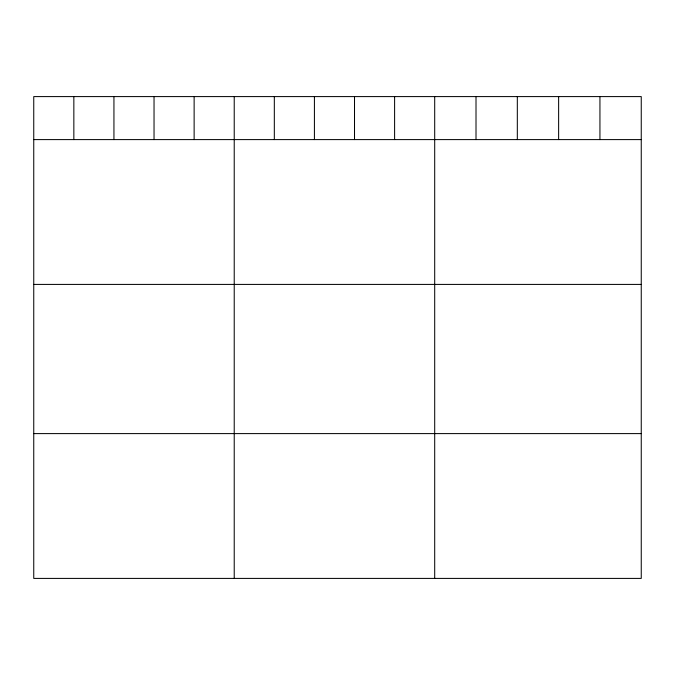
<?xml version="1.0" encoding="UTF-8"?>
<svg xmlns="http://www.w3.org/2000/svg" width="675" height="675" viewBox="0 0 675 675"><rect width="100%" height="100%" fill="white"/><g stroke="black" fill="none" stroke-linecap="round" stroke-linejoin="round"><path stroke-width="1.01" d="M641.25 139.598L641.25 578.408L33.75 578.408L33.75 96.593L641.25 96.593L641.25 139.598L33.75 139.598M33.75 284.411L641.25 284.411M33.75 433.603L641.25 433.603M599.94 96.593L599.94 139.598M558.63 96.593L558.63 139.598M517.32 96.593L517.32 139.598M476.01 96.593L476.01 139.598M434.7 96.593L434.7 578.408M394.605 96.593L394.605 139.598M354.51 96.593L354.51 139.598M314.415 96.593L314.415 139.598M274.32 96.593L274.32 139.598M234.225 96.593L234.225 578.408M194.13 96.593L194.13 139.598M154.035 96.593L154.035 139.598M113.94 96.593L113.94 139.598M73.845 96.593L73.845 139.598"/></g></svg>
